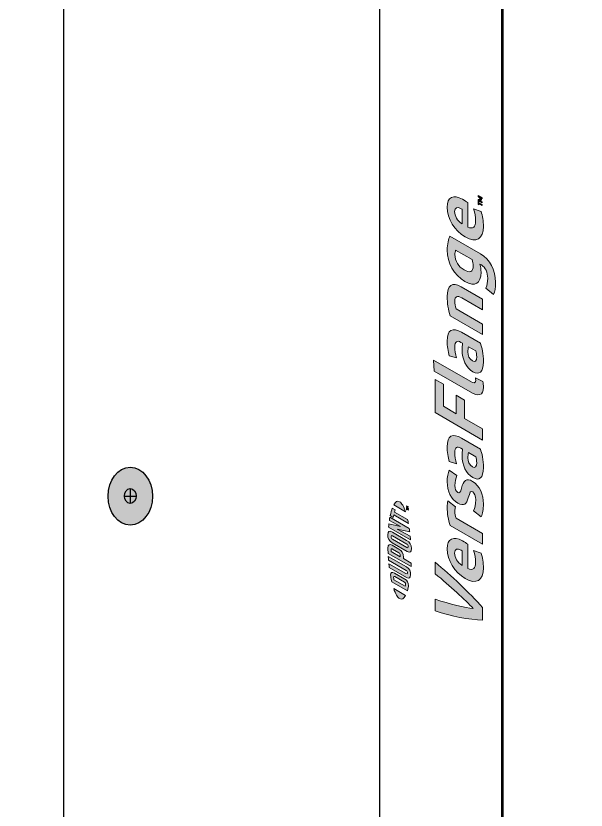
# Model space of a CAD drawing. Header units: inches. Extents: x -20.8 to 74.7, y -53.7 to 19.1.
# Drawn here: x 56.644 to 57.953, y -37.355 to -35.533 of the extents above; entities that cross this region are included whole.
import ezdxf

# ---------------------------------------------------------------- set-up
doc = ezdxf.new("R2010")
doc.units = ezdxf.units.IN
doc.header["$MEASUREMENT"] = 0
doc.layers.add('G-ANNO-TTLB', color=7, linetype='Continuous', lineweight=0)
doc.layers.add('TYVEK', color=7, linetype='Continuous', lineweight=0)

# ---------------------------------------------------------------- blocks, each defined once
blk = doc.blocks.new('Block_532')
at = {"layer": 'TYVEK', "color": 4, "lineweight": 25, "true_color": 0x00ffff}
for points in [[(57.4467, -37.0953)], [(57.7584, -37.274)]]:
    blk.add_lwpolyline(points, dxfattribs=at)
blk = doc.blocks.new('Block_559')
at = {"layer": 'TYVEK', "true_color": 0x18467f, "transparency": 33554687}
h = blk.add_hatch(color=156, dxfattribs=at)
h.dxf.hatch_style = 2
edge = h.paths.add_edge_path()
edge.add_spline(control_points=[(57.5244, -36.6475), (57.5294, -36.6503), (57.534, -36.6586), (57.538, -36.6705), (57.538, -36.6705), (57.5109, -36.6548), (57.5109, -36.6548), (57.5149, -36.6475), (57.5195, -36.6446), (57.5244, -36.6475)], knot_values=[0, 0, 0, 0, 1, 1, 1, 2, 2, 2, 3, 3, 3, 3], degree=3, periodic=0)
edge.add_line((57.5244, -36.6475), (57.5244, -36.6475))
h = blk.add_hatch(color=156, dxfattribs=at)
h.dxf.hatch_style = 2
edge = h.paths.add_edge_path()
edge.add_spline(control_points=[(57.5101, -36.6834), (57.5104, -36.6815), (57.5107, -36.6796), (57.5111, -36.6779), (57.5111, -36.6779), (57.5447, -36.6972), (57.5447, -36.6972), (57.5443, -36.6952), (57.5435, -36.6913), (57.5429, -36.6886), (57.5429, -36.6886), (57.5127, -36.6712), (57.5127, -36.6712), (57.5132, -36.6693), (57.5137, -36.6675), (57.5142, -36.6658), (57.5142, -36.6658), (57.5077, -36.6621), (57.5077, -36.6621), (57.5059, -36.6671), (57.5044, -36.6726), (57.503, -36.6794), (57.503, -36.6794), (57.5101, -36.6834), (57.5101, -36.6834)], knot_values=[0, 0, 0, 0, 1, 1, 1, 2, 2, 2, 3, 3, 3, 4, 4, 4, 5, 5, 5, 6, 6, 6, 7, 7, 7, 8, 8, 8, 8], degree=3, periodic=0)
h = blk.add_hatch(color=156, dxfattribs=at)
h.dxf.hatch_style = 2
edge = h.paths.add_edge_path()
edge.add_spline(control_points=[(57.5407, -36.6614), (57.5407, -36.6614), (57.5407, -36.6605), (57.5407, -36.6605), (57.5407, -36.6605), (57.5426, -36.6602), (57.5426, -36.6602), (57.5426, -36.6602), (57.5407, -36.6578), (57.5407, -36.6578), (57.5407, -36.6578), (57.5407, -36.6569), (57.5407, -36.6569), (57.5407, -36.6569), (57.5446, -36.6591), (57.5446, -36.6591), (57.5446, -36.6591), (57.5446, -36.66), (57.5446, -36.66), (57.5446, -36.66), (57.5419, -36.6584), (57.5419, -36.6584), (57.5419, -36.6584), (57.5437, -36.6608), (57.5437, -36.6608), (57.5437, -36.6608), (57.5437, -36.6609), (57.5437, -36.6609), (57.5437, -36.6609), (57.5419, -36.6612), (57.5419, -36.6612), (57.5419, -36.6612), (57.5446, -36.6628), (57.5446, -36.6628), (57.5446, -36.6628), (57.5446, -36.6637), (57.5446, -36.6637), (57.5446, -36.6637), (57.5407, -36.6614), (57.5407, -36.6614)], knot_values=[0, 0, 0, 0, 1, 1, 1, 2, 2, 2, 3, 3, 3, 4, 4, 4, 5, 5, 5, 6, 6, 6, 7, 7, 7, 8, 8, 8, 9, 9, 9, 10, 10, 10, 11, 11, 11, 12, 12, 12, 13, 13, 13, 13], degree=3, periodic=0)
edge = h.paths.add_edge_path()
edge.add_spline(control_points=[(57.5414, -36.665), (57.5414, -36.665), (57.5414, -36.6664), (57.5414, -36.6664), (57.5414, -36.6664), (57.5407, -36.666), (57.5407, -36.666), (57.5407, -36.666), (57.5407, -36.6624), (57.5407, -36.6624), (57.5407, -36.6624), (57.5414, -36.6628), (57.5414, -36.6628), (57.5414, -36.6628), (57.5414, -36.6641), (57.5414, -36.6641), (57.5414, -36.6641), (57.5446, -36.666), (57.5446, -36.666), (57.5446, -36.666), (57.5446, -36.6669), (57.5446, -36.6669), (57.5446, -36.6669), (57.5414, -36.665), (57.5414, -36.665)], knot_values=[0, 0, 0, 0, 1, 1, 1, 2, 2, 2, 3, 3, 3, 4, 4, 4, 5, 5, 5, 6, 6, 6, 7, 7, 7, 8, 8, 8, 8], degree=3, periodic=0)
h = blk.add_hatch(color=156, dxfattribs=at)
h.dxf.hatch_style = 2
edge = h.paths.add_edge_path()
edge.add_spline(control_points=[(57.5268, -36.7045), (57.5268, -36.7045), (57.5, -36.6984), (57.5, -36.6984), (57.4997, -36.7008), (57.4994, -36.7038), (57.4992, -36.706), (57.4992, -36.706), (57.5497, -36.7352), (57.5497, -36.7352), (57.5496, -36.7334), (57.5492, -36.7289), (57.5489, -36.7266), (57.5489, -36.7266), (57.5192, -36.7101), (57.5192, -36.7101), (57.5192, -36.7101), (57.5478, -36.7166), (57.5478, -36.7166), (57.5475, -36.7143), (57.547, -36.711), (57.5467, -36.7087), (57.5467, -36.7087), (57.5023, -36.6831), (57.5023, -36.6831), (57.5019, -36.685), (57.5014, -36.6885), (57.5011, -36.6903), (57.5011, -36.6903), (57.5268, -36.7045), (57.5268, -36.7045)], knot_values=[0, 0, 0, 0, 1, 1, 1, 2, 2, 2, 3, 3, 3, 4, 4, 4, 5, 5, 5, 6, 6, 6, 7, 7, 7, 8, 8, 8, 9, 9, 9, 10, 10, 10, 10], degree=3, periodic=0)
h = blk.add_hatch(color=156, dxfattribs=at)
h.dxf.hatch_style = 2
edge = h.paths.add_edge_path()
edge.add_spline(control_points=[(57.5409, -36.7447), (57.543, -36.7459), (57.5441, -36.7473), (57.5441, -36.7504), (57.5442, -36.7535), (57.543, -36.7537), (57.5409, -36.7525), (57.5409, -36.7525), (57.5081, -36.7335), (57.5081, -36.7335), (57.5059, -36.7323), (57.5047, -36.7307), (57.5048, -36.7277), (57.5049, -36.7247), (57.506, -36.7246), (57.5081, -36.7258), (57.5081, -36.7258), (57.5409, -36.7447), (57.5409, -36.7447)], knot_values=[0, 0, 0, 0, 1, 1, 1, 2, 2, 2, 3, 3, 3, 4, 4, 4, 5, 5, 5, 6, 6, 6, 6], degree=3, periodic=0)
edge = h.paths.add_edge_path()
edge.add_spline(control_points=[(57.4975, -36.7235), (57.4971, -36.7311), (57.5002, -36.7375), (57.5071, -36.7415), (57.5071, -36.7415), (57.5415, -36.7614), (57.5415, -36.7614), (57.5488, -36.7656), (57.5518, -36.7631), (57.5515, -36.7547), (57.5512, -36.7464), (57.5485, -36.7406), (57.5407, -36.7361), (57.5407, -36.7361), (57.5079, -36.7171), (57.5079, -36.7171), (57.5005, -36.7128), (57.4978, -36.7151), (57.4975, -36.7235)], knot_values=[0, 0, 0, 0, 1, 1, 1, 2, 2, 2, 3, 3, 3, 4, 4, 4, 5, 5, 5, 6, 6, 6, 6], degree=3, periodic=0)
edge.add_line((57.4975, -36.7235), (57.4975, -36.7235))
h = blk.add_hatch(color=156, dxfattribs=at)
h.dxf.hatch_style = 2
edge = h.paths.add_edge_path()
edge.add_spline(control_points=[(57.5225, -36.7644), (57.5248, -36.7657), (57.5259, -36.7673), (57.5259, -36.7707), (57.5259, -36.7707), (57.5259, -36.7737), (57.5259, -36.7737), (57.5259, -36.7737), (57.5052, -36.7617), (57.5052, -36.7617), (57.5051, -36.7604), (57.5051, -36.7596), (57.5051, -36.7588), (57.5051, -36.7551), (57.5063, -36.7551), (57.5086, -36.7564), (57.5086, -36.7564), (57.5225, -36.7644), (57.5225, -36.7644)], knot_values=[0, 0, 0, 0, 1, 1, 1, 2, 2, 2, 3, 3, 3, 4, 4, 4, 5, 5, 5, 6, 6, 6, 6], degree=3, periodic=0)
edge = h.paths.add_edge_path()
edge.add_spline(control_points=[(57.4978, -36.7541), (57.4978, -36.7556), (57.4979, -36.761), (57.4982, -36.7661), (57.4982, -36.7661), (57.5508, -36.7965), (57.5508, -36.7965), (57.5509, -36.7949), (57.5511, -36.7906), (57.5511, -36.7882), (57.5511, -36.7882), (57.5333, -36.7779), (57.5333, -36.7779), (57.5333, -36.7779), (57.5333, -36.7746), (57.5333, -36.7746), (57.5332, -36.7657), (57.5298, -36.76), (57.5231, -36.7562), (57.5231, -36.7562), (57.5076, -36.7472), (57.5076, -36.7472), (57.501, -36.7434), (57.4978, -36.7457), (57.4978, -36.7541)], knot_values=[0, 0, 0, 0, 1, 1, 1, 2, 2, 2, 3, 3, 3, 4, 4, 4, 5, 5, 5, 6, 6, 6, 7, 7, 7, 8, 8, 8, 8], degree=3, periodic=0)
edge.add_line((57.4978, -36.7541), (57.4978, -36.7541))
h = blk.add_hatch(color=156, dxfattribs=at)
h.dxf.hatch_style = 2
edge = h.paths.add_edge_path()
edge.add_spline(control_points=[(57.5397, -36.8052), (57.5418, -36.8064), (57.5431, -36.808), (57.5428, -36.8108), (57.5425, -36.8135), (57.5414, -36.8137), (57.5389, -36.8123), (57.5389, -36.8123), (57.4998, -36.7897), (57.4998, -36.7897), (57.5, -36.7917), (57.5005, -36.7964), (57.5008, -36.7984), (57.5008, -36.7984), (57.5403, -36.8212), (57.5403, -36.8212), (57.5466, -36.8248), (57.5491, -36.8227), (57.5499, -36.8149), (57.5507, -36.8077), (57.5473, -36.8011), (57.5403, -36.7971), (57.5403, -36.7971), (57.4985, -36.773), (57.4985, -36.773), (57.4986, -36.7746), (57.499, -36.78), (57.4991, -36.7818), (57.4991, -36.7818), (57.5397, -36.8052), (57.5397, -36.8052)], knot_values=[0, 0, 0, 0, 1, 1, 1, 2, 2, 2, 3, 3, 3, 4, 4, 4, 5, 5, 5, 6, 6, 6, 7, 7, 7, 8, 8, 8, 9, 9, 9, 10, 10, 10, 10], degree=3, periodic=0)
h = blk.add_hatch(color=156, dxfattribs=at)
h.dxf.hatch_style = 2
edge = h.paths.add_edge_path()
edge.add_spline(control_points=[(57.5355, -36.8321), (57.5376, -36.8333), (57.5383, -36.8351), (57.5383, -36.8368), (57.5383, -36.8382), (57.5378, -36.84), (57.5374, -36.8414), (57.5374, -36.8414), (57.5115, -36.8265), (57.5115, -36.8265), (57.5111, -36.8246), (57.5107, -36.8222), (57.5107, -36.8209), (57.5107, -36.8192), (57.5114, -36.8182), (57.5135, -36.8194), (57.5135, -36.8194), (57.5355, -36.8321), (57.5355, -36.8321)], knot_values=[0, 0, 0, 0, 1, 1, 1, 2, 2, 2, 3, 3, 3, 4, 4, 4, 5, 5, 5, 6, 6, 6, 6], degree=3, periodic=0)
edge = h.paths.add_edge_path()
edge.add_spline(control_points=[(57.5039, -36.8159), (57.5039, -36.8186), (57.5046, -36.8229), (57.5065, -36.831), (57.5065, -36.831), (57.5424, -36.8517), (57.5424, -36.8517), (57.5441, -36.8465), (57.545, -36.8423), (57.545, -36.8396), (57.545, -36.8334), (57.5417, -36.828), (57.5364, -36.8249), (57.5364, -36.8249), (57.5126, -36.8112), (57.5126, -36.8112), (57.5072, -36.8081), (57.5039, -36.8097), (57.5039, -36.8159)], knot_values=[0, 0, 0, 0, 1, 1, 1, 2, 2, 2, 3, 3, 3, 4, 4, 4, 5, 5, 5, 6, 6, 6, 6], degree=3, periodic=0)
edge.add_line((57.5039, -36.8159), (57.5039, -36.8159))
h = blk.add_hatch(color=156, dxfattribs=at)
h.dxf.hatch_style = 2
edge = h.paths.add_edge_path()
edge.add_spline(control_points=[(57.5244, -36.8698), (57.5294, -36.8727), (57.534, -36.8698), (57.538, -36.8625), (57.538, -36.8625), (57.5109, -36.8469), (57.5109, -36.8469), (57.5149, -36.8588), (57.5195, -36.867), (57.5244, -36.8698)], knot_values=[0, 0, 0, 0, 1, 1, 1, 2, 2, 2, 3, 3, 3, 3], degree=3, periodic=0)
edge.add_line((57.5244, -36.8698), (57.5244, -36.8698))
at = {"layer": 'TYVEK'}
for points, knots in [([(57.5244, -36.6475), (57.5294, -36.6503), (57.534, -36.6586), (57.538, -36.6705), (57.538, -36.6705), (57.5109, -36.6548), (57.5109, -36.6548), (57.5149, -36.6475), (57.5195, -36.6446), (57.5244, -36.6475)], [0, 0, 0, 0, 1, 1, 1, 2, 2, 2, 3, 3, 3, 3]), ([(57.5101, -36.6834), (57.5104, -36.6815), (57.5107, -36.6796), (57.5111, -36.6779), (57.5111, -36.6779), (57.5447, -36.6972), (57.5447, -36.6972), (57.5443, -36.6952), (57.5435, -36.6913), (57.5429, -36.6886), (57.5429, -36.6886), (57.5127, -36.6712), (57.5127, -36.6712), (57.5132, -36.6693), (57.5137, -36.6675), (57.5142, -36.6658), (57.5142, -36.6658), (57.5077, -36.6621), (57.5077, -36.6621), (57.5059, -36.6671), (57.5044, -36.6726), (57.503, -36.6794), (57.503, -36.6794), (57.5101, -36.6834), (57.5101, -36.6834)], [0, 0, 0, 0, 1, 1, 1, 2, 2, 2, 3, 3, 3, 4, 4, 4, 5, 5, 5, 6, 6, 6, 7, 7, 7, 8, 8, 8, 8]), ([(57.5407, -36.6614), (57.5407, -36.6614), (57.5407, -36.6605), (57.5407, -36.6605), (57.5407, -36.6605), (57.5426, -36.6602), (57.5426, -36.6602), (57.5426, -36.6602), (57.5407, -36.6578), (57.5407, -36.6578), (57.5407, -36.6578), (57.5407, -36.6569), (57.5407, -36.6569), (57.5407, -36.6569), (57.5446, -36.6591), (57.5446, -36.6591), (57.5446, -36.6591), (57.5446, -36.66), (57.5446, -36.66), (57.5446, -36.66), (57.5419, -36.6584), (57.5419, -36.6584), (57.5419, -36.6584), (57.5437, -36.6608), (57.5437, -36.6608), (57.5437, -36.6608), (57.5437, -36.6609), (57.5437, -36.6609), (57.5437, -36.6609), (57.5419, -36.6612), (57.5419, -36.6612), (57.5419, -36.6612), (57.5446, -36.6628), (57.5446, -36.6628), (57.5446, -36.6628), (57.5446, -36.6637), (57.5446, -36.6637), (57.5446, -36.6637), (57.5407, -36.6614), (57.5407, -36.6614)], [0, 0, 0, 0, 1, 1, 1, 2, 2, 2, 3, 3, 3, 4, 4, 4, 5, 5, 5, 6, 6, 6, 7, 7, 7, 8, 8, 8, 9, 9, 9, 10, 10, 10, 11, 11, 11, 12, 12, 12, 13, 13, 13, 13]), ([(57.5414, -36.665), (57.5414, -36.665), (57.5414, -36.6664), (57.5414, -36.6664), (57.5414, -36.6664), (57.5407, -36.666), (57.5407, -36.666), (57.5407, -36.666), (57.5407, -36.6624), (57.5407, -36.6624), (57.5407, -36.6624), (57.5414, -36.6628), (57.5414, -36.6628), (57.5414, -36.6628), (57.5414, -36.6641), (57.5414, -36.6641), (57.5414, -36.6641), (57.5446, -36.666), (57.5446, -36.666), (57.5446, -36.666), (57.5446, -36.6669), (57.5446, -36.6669), (57.5446, -36.6669), (57.5414, -36.665), (57.5414, -36.665)], [0, 0, 0, 0, 1, 1, 1, 2, 2, 2, 3, 3, 3, 4, 4, 4, 5, 5, 5, 6, 6, 6, 7, 7, 7, 8, 8, 8, 8]), ([(57.5268, -36.7045), (57.5268, -36.7045), (57.5, -36.6984), (57.5, -36.6984), (57.4997, -36.7008), (57.4994, -36.7038), (57.4992, -36.706), (57.4992, -36.706), (57.5497, -36.7352), (57.5497, -36.7352), (57.5496, -36.7334), (57.5492, -36.7289), (57.5489, -36.7266), (57.5489, -36.7266), (57.5192, -36.7101), (57.5192, -36.7101), (57.5192, -36.7101), (57.5478, -36.7166), (57.5478, -36.7166), (57.5475, -36.7143), (57.547, -36.711), (57.5467, -36.7087), (57.5467, -36.7087), (57.5023, -36.6831), (57.5023, -36.6831), (57.5019, -36.685), (57.5014, -36.6885), (57.5011, -36.6903), (57.5011, -36.6903), (57.5268, -36.7045), (57.5268, -36.7045)], [0, 0, 0, 0, 1, 1, 1, 2, 2, 2, 3, 3, 3, 4, 4, 4, 5, 5, 5, 6, 6, 6, 7, 7, 7, 8, 8, 8, 9, 9, 9, 10, 10, 10, 10]), ([(57.4975, -36.7235), (57.4971, -36.7311), (57.5002, -36.7375), (57.5071, -36.7415), (57.5071, -36.7415), (57.5415, -36.7614), (57.5415, -36.7614), (57.5488, -36.7656), (57.5518, -36.7631), (57.5515, -36.7547), (57.5512, -36.7464), (57.5485, -36.7406), (57.5407, -36.7361), (57.5407, -36.7361), (57.5079, -36.7171), (57.5079, -36.7171), (57.5005, -36.7128), (57.4978, -36.7151), (57.4975, -36.7235)], [0, 0, 0, 0, 1, 1, 1, 2, 2, 2, 3, 3, 3, 4, 4, 4, 5, 5, 5, 6, 6, 6, 6]), ([(57.5409, -36.7447), (57.543, -36.7459), (57.5441, -36.7473), (57.5441, -36.7504), (57.5442, -36.7535), (57.543, -36.7537), (57.5409, -36.7525), (57.5409, -36.7525), (57.5081, -36.7335), (57.5081, -36.7335), (57.5059, -36.7323), (57.5047, -36.7307), (57.5048, -36.7277), (57.5049, -36.7247), (57.506, -36.7246), (57.5081, -36.7258), (57.5081, -36.7258), (57.5409, -36.7447), (57.5409, -36.7447)], [0, 0, 0, 0, 1, 1, 1, 2, 2, 2, 3, 3, 3, 4, 4, 4, 5, 5, 5, 6, 6, 6, 6]), ([(57.4978, -36.7541), (57.4978, -36.7556), (57.4979, -36.761), (57.4982, -36.7661), (57.4982, -36.7661), (57.5508, -36.7965), (57.5508, -36.7965), (57.5509, -36.7949), (57.5511, -36.7906), (57.5511, -36.7882), (57.5511, -36.7882), (57.5333, -36.7779), (57.5333, -36.7779), (57.5333, -36.7779), (57.5333, -36.7746), (57.5333, -36.7746), (57.5332, -36.7657), (57.5298, -36.76), (57.5231, -36.7562), (57.5231, -36.7562), (57.5076, -36.7472), (57.5076, -36.7472), (57.501, -36.7434), (57.4978, -36.7457), (57.4978, -36.7541)], [0, 0, 0, 0, 1, 1, 1, 2, 2, 2, 3, 3, 3, 4, 4, 4, 5, 5, 5, 6, 6, 6, 7, 7, 7, 8, 8, 8, 8]), ([(57.5225, -36.7644), (57.5248, -36.7657), (57.5259, -36.7673), (57.5259, -36.7707), (57.5259, -36.7707), (57.5259, -36.7737), (57.5259, -36.7737), (57.5259, -36.7737), (57.5052, -36.7617), (57.5052, -36.7617), (57.5051, -36.7604), (57.5051, -36.7596), (57.5051, -36.7588), (57.5051, -36.7551), (57.5063, -36.7551), (57.5086, -36.7564), (57.5086, -36.7564), (57.5225, -36.7644), (57.5225, -36.7644)], [0, 0, 0, 0, 1, 1, 1, 2, 2, 2, 3, 3, 3, 4, 4, 4, 5, 5, 5, 6, 6, 6, 6]), ([(57.5397, -36.8052), (57.5418, -36.8064), (57.5431, -36.808), (57.5428, -36.8108), (57.5425, -36.8135), (57.5414, -36.8137), (57.5389, -36.8123), (57.5389, -36.8123), (57.4998, -36.7897), (57.4998, -36.7897), (57.5, -36.7917), (57.5005, -36.7964), (57.5008, -36.7984), (57.5008, -36.7984), (57.5403, -36.8212), (57.5403, -36.8212), (57.5466, -36.8248), (57.5491, -36.8227), (57.5499, -36.8149), (57.5507, -36.8077), (57.5473, -36.8011), (57.5403, -36.7971), (57.5403, -36.7971), (57.4985, -36.773), (57.4985, -36.773), (57.4986, -36.7746), (57.499, -36.78), (57.4991, -36.7818), (57.4991, -36.7818), (57.5397, -36.8052), (57.5397, -36.8052)], [0, 0, 0, 0, 1, 1, 1, 2, 2, 2, 3, 3, 3, 4, 4, 4, 5, 5, 5, 6, 6, 6, 7, 7, 7, 8, 8, 8, 9, 9, 9, 10, 10, 10, 10]), ([(57.5039, -36.8159), (57.5039, -36.8186), (57.5046, -36.8229), (57.5065, -36.831), (57.5065, -36.831), (57.5424, -36.8517), (57.5424, -36.8517), (57.5441, -36.8465), (57.545, -36.8423), (57.545, -36.8396), (57.545, -36.8334), (57.5417, -36.828), (57.5364, -36.8249), (57.5364, -36.8249), (57.5126, -36.8112), (57.5126, -36.8112), (57.5072, -36.8081), (57.5039, -36.8097), (57.5039, -36.8159)], [0, 0, 0, 0, 1, 1, 1, 2, 2, 2, 3, 3, 3, 4, 4, 4, 5, 5, 5, 6, 6, 6, 6]), ([(57.5355, -36.8321), (57.5376, -36.8333), (57.5383, -36.8351), (57.5383, -36.8368), (57.5383, -36.8382), (57.5378, -36.84), (57.5374, -36.8414), (57.5374, -36.8414), (57.5115, -36.8265), (57.5115, -36.8265), (57.5111, -36.8246), (57.5107, -36.8222), (57.5107, -36.8209), (57.5107, -36.8192), (57.5114, -36.8182), (57.5135, -36.8194), (57.5135, -36.8194), (57.5355, -36.8321), (57.5355, -36.8321)], [0, 0, 0, 0, 1, 1, 1, 2, 2, 2, 3, 3, 3, 4, 4, 4, 5, 5, 5, 6, 6, 6, 6]), ([(57.5244, -36.8698), (57.5294, -36.8727), (57.534, -36.8698), (57.538, -36.8625), (57.538, -36.8625), (57.5109, -36.8469), (57.5109, -36.8469), (57.5149, -36.8588), (57.5195, -36.867), (57.5244, -36.8698)], [0, 0, 0, 0, 1, 1, 1, 2, 2, 2, 3, 3, 3, 3])]:
    blk.add_open_spline(points, degree=3, knots=knots, dxfattribs=at)
blk = doc.blocks.new('Block_561')
at = {"layer": 'TYVEK', "true_color": 0x18467f, "transparency": 33554687}
h = blk.add_hatch(color=156, dxfattribs=at)
h.dxf.hatch_style = 2
edge = h.paths.add_edge_path()
edge.add_spline(control_points=[(57.7047, -35.9446), (57.7047, -35.9446), (57.714, -35.9501), (57.714, -35.9501), (57.714, -35.9501), (57.714, -35.9521), (57.714, -35.9521), (57.714, -35.9521), (57.7095, -35.9495), (57.7095, -35.9495), (57.709, -35.9491), (57.7084, -35.9488), (57.7078, -35.9484), (57.7093, -35.95), (57.7108, -35.9518), (57.7124, -35.9539), (57.7124, -35.9539), (57.7124, -35.9556), (57.7124, -35.9556), (57.7108, -35.9559), (57.7093, -35.956), (57.7078, -35.9559), (57.7083, -35.9562), (57.7089, -35.9565), (57.7095, -35.9568), (57.7095, -35.9568), (57.714, -35.9594), (57.714, -35.9594), (57.714, -35.9594), (57.714, -35.9614), (57.714, -35.9614), (57.714, -35.9614), (57.7047, -35.956), (57.7047, -35.956), (57.7047, -35.956), (57.7047, -35.9537), (57.7047, -35.9537), (57.7067, -35.954), (57.7085, -35.954), (57.7105, -35.9537), (57.7085, -35.9511), (57.7067, -35.9491), (57.7047, -35.9469), (57.7047, -35.9469), (57.7047, -35.9446), (57.7047, -35.9446)], knot_values=[0, 0, 0, 0, 1, 1, 1, 2, 2, 2, 3, 3, 3, 4, 4, 4, 5, 5, 5, 6, 6, 6, 7, 7, 7, 8, 8, 8, 9, 9, 9, 10, 10, 10, 11, 11, 11, 12, 12, 12, 13, 13, 13, 14, 14, 14, 15, 15, 15, 15], degree=3, periodic=0)
h = blk.add_hatch(color=156, dxfattribs=at)
h.dxf.hatch_style = 2
h.paths.add_polyline_path([(57.7063, -35.9635), (57.7063, -35.9663), (57.7047, -35.9654), (57.7047, -35.9575), (57.7063, -35.9584), (57.7063, -35.9613), (57.714, -35.9657), (57.714, -35.9679)])
at = {"layer": 'TYVEK'}
blk.add_lwpolyline([(57.7063, -35.9635), (57.7063, -35.9663), (57.7047, -35.9654), (57.7047, -35.9575), (57.7063, -35.9584), (57.7063, -35.9613), (57.714, -35.9657), (57.714, -35.9679)], close=True, dxfattribs=at)
blk.add_open_spline([(57.7047, -35.9446), (57.7047, -35.9446), (57.714, -35.9501), (57.714, -35.9501), (57.714, -35.9501), (57.714, -35.9521), (57.714, -35.9521), (57.714, -35.9521), (57.7095, -35.9495), (57.7095, -35.9495), (57.709, -35.9491), (57.7084, -35.9488), (57.7078, -35.9484), (57.7093, -35.95), (57.7108, -35.9518), (57.7124, -35.9539), (57.7124, -35.9539), (57.7124, -35.9556), (57.7124, -35.9556), (57.7108, -35.9559), (57.7093, -35.956), (57.7078, -35.9559), (57.7083, -35.9562), (57.7089, -35.9565), (57.7095, -35.9568), (57.7095, -35.9568), (57.714, -35.9594), (57.714, -35.9594), (57.714, -35.9594), (57.714, -35.9614), (57.714, -35.9614), (57.714, -35.9614), (57.7047, -35.956), (57.7047, -35.956), (57.7047, -35.956), (57.7047, -35.9537), (57.7047, -35.9537), (57.7067, -35.954), (57.7085, -35.954), (57.7105, -35.9537), (57.7085, -35.9511), (57.7067, -35.9491), (57.7047, -35.9469), (57.7047, -35.9469), (57.7047, -35.9446), (57.7047, -35.9446)], degree=3, knots=[0, 0, 0, 0, 1, 1, 1, 2, 2, 2, 3, 3, 3, 4, 4, 4, 5, 5, 5, 6, 6, 6, 7, 7, 7, 8, 8, 8, 9, 9, 9, 10, 10, 10, 11, 11, 11, 12, 12, 12, 13, 13, 13, 14, 14, 14, 15, 15, 15, 15], dxfattribs=at)
blk = doc.blocks.new('Block_562')
at = {"layer": 'TYVEK', "true_color": 0x18467f, "transparency": 33554687}
h = blk.add_hatch(color=156, dxfattribs=at)
h.dxf.hatch_style = 2
edge = h.paths.add_edge_path()
edge.add_spline(control_points=[(57.6678, -36.0102), (57.6678, -36.0102), (57.6678, -35.9763), (57.6678, -35.9763), (57.6678, -35.9763), (57.6659, -35.9752), (57.6659, -35.9752), (57.6572, -35.9702), (57.6508, -35.9719), (57.6508, -35.9817), (57.6508, -35.992), (57.6572, -36.0025), (57.6678, -36.0102)], knot_values=[0, 0, 0, 0, 1, 1, 1, 2, 2, 2, 3, 3, 3, 4, 4, 4, 4], degree=3, periodic=0)
edge = h.paths.add_edge_path()
edge.add_spline(control_points=[(57.7116, -35.9815), (57.7147, -35.9911), (57.7169, -36.004), (57.7169, -36.0157), (57.7169, -36.0445), (57.701, -36.0549), (57.6752, -36.04), (57.6505, -36.0257), (57.6337, -35.998), (57.6337, -35.9718), (57.6337, -35.9484), (57.6482, -35.9415), (57.669, -35.9535), (57.6737, -35.9562), (57.6777, -35.9589), (57.6808, -35.961), (57.6808, -35.961), (57.6808, -36.0174), (57.6808, -36.0174), (57.6933, -36.0222), (57.6989, -36.0171), (57.6989, -36.0028), (57.6989, -35.9941), (57.6972, -35.9847), (57.6944, -35.9754), (57.6944, -35.9754), (57.7116, -35.9815), (57.7116, -35.9815)], knot_values=[0, 0, 0, 0, 1, 1, 1, 2, 2, 2, 3, 3, 3, 4, 4, 4, 5, 5, 5, 6, 6, 6, 7, 7, 7, 8, 8, 8, 9, 9, 9, 9], degree=3, periodic=0)
h = blk.add_hatch(color=156, dxfattribs=at)
h.dxf.hatch_style = 2
edge = h.paths.add_edge_path()
edge.add_spline(control_points=[(57.6936, -36.1064), (57.6936, -36.1014), (57.6925, -36.0967), (57.6909, -36.092), (57.6909, -36.092), (57.6531, -36.0702), (57.6531, -36.0702), (57.6522, -36.0731), (57.6514, -36.0765), (57.6514, -36.0805), (57.6514, -36.0951), (57.6598, -36.1083), (57.6726, -36.1157), (57.6855, -36.1231), (57.6936, -36.1201), (57.6936, -36.1064)], knot_values=[0, 0, 0, 0, 1, 1, 1, 2, 2, 2, 3, 3, 3, 4, 4, 4, 5, 5, 5, 5], degree=3, periodic=0)
edge = h.paths.add_edge_path()
edge.add_spline(control_points=[(57.7446, -36.1437), (57.7446, -36.1573), (57.7432, -36.1645), (57.7398, -36.1721), (57.7398, -36.1721), (57.7228, -36.1572), (57.7228, -36.1572), (57.7255, -36.1512), (57.7267, -36.1437), (57.7267, -36.1348), (57.7267, -36.1211), (57.7217, -36.1098), (57.7122, -36.1043), (57.7122, -36.1043), (57.7087, -36.1023), (57.7087, -36.1023), (57.7105, -36.1089), (57.7115, -36.1151), (57.7115, -36.1207), (57.7115, -36.147), (57.6979, -36.1555), (57.6744, -36.1419), (57.6494, -36.1274), (57.6337, -36.0989), (57.6337, -36.0702), (57.6337, -36.0561), (57.6368, -36.0444), (57.6399, -36.0382), (57.6399, -36.0382), (57.7101, -36.0787), (57.7101, -36.0787), (57.732, -36.0913), (57.7446, -36.1159), (57.7446, -36.1437)], knot_values=[0, 0, 0, 0, 1, 1, 1, 2, 2, 2, 3, 3, 3, 4, 4, 4, 5, 5, 5, 6, 6, 6, 7, 7, 7, 8, 8, 8, 9, 9, 9, 10, 10, 10, 11, 11, 11, 11], degree=3, periodic=0)
h = blk.add_hatch(color=156, dxfattribs=at)
h.dxf.hatch_style = 2
edge = h.paths.add_edge_path()
edge.add_spline(control_points=[(57.715, -36.2641), (57.715, -36.2641), (57.6405, -36.2211), (57.6405, -36.2211), (57.6363, -36.2075), (57.6337, -36.1906), (57.6337, -36.1769), (57.6337, -36.1508), (57.6449, -36.1423), (57.6656, -36.1543), (57.6656, -36.1543), (57.715, -36.1828), (57.715, -36.1828), (57.715, -36.1828), (57.715, -36.2074), (57.715, -36.2074), (57.715, -36.2074), (57.6671, -36.1798), (57.6671, -36.1798), (57.6564, -36.1736), (57.6514, -36.1764), (57.6514, -36.1873), (57.6514, -36.193), (57.6524, -36.1989), (57.6542, -36.2046), (57.6542, -36.2046), (57.715, -36.2397), (57.715, -36.2397), (57.715, -36.2397), (57.715, -36.2641), (57.715, -36.2641)], knot_values=[0, 0, 0, 0, 1, 1, 1, 2, 2, 2, 3, 3, 3, 4, 4, 4, 5, 5, 5, 6, 6, 6, 7, 7, 7, 8, 8, 8, 9, 9, 9, 10, 10, 10, 10], degree=3, periodic=0)
h = blk.add_hatch(color=156, dxfattribs=at)
h.dxf.hatch_style = 2
edge = h.paths.add_edge_path()
edge.add_spline(control_points=[(57.6993, -36.3014), (57.6993, -36.3014), (57.6827, -36.2918), (57.6827, -36.2918), (57.6819, -36.2955), (57.6814, -36.2995), (57.6814, -36.3038), (57.6814, -36.312), (57.6842, -36.32), (57.6916, -36.3242), (57.6981, -36.328), (57.7015, -36.3246), (57.7015, -36.3152), (57.7015, -36.3098), (57.7006, -36.3048), (57.6993, -36.3014)], knot_values=[0, 0, 0, 0, 1, 1, 1, 2, 2, 2, 3, 3, 3, 4, 4, 4, 5, 5, 5, 5], degree=3, periodic=0)
edge = h.paths.add_edge_path()
edge.add_spline(control_points=[(57.7169, -36.3265), (57.7169, -36.351), (57.7065, -36.3573), (57.6925, -36.3492), (57.6771, -36.3403), (57.6681, -36.3206), (57.6679, -36.2992), (57.6679, -36.2942), (57.6685, -36.2881), (57.6692, -36.284), (57.6692, -36.284), (57.6654, -36.2818), (57.6654, -36.2818), (57.6559, -36.2764), (57.6514, -36.28), (57.6514, -36.292), (57.6514, -36.2998), (57.6525, -36.3088), (57.6552, -36.3176), (57.6552, -36.3176), (57.6384, -36.3124), (57.6384, -36.3124), (57.6356, -36.3031), (57.6337, -36.2897), (57.6337, -36.2789), (57.6337, -36.2527), (57.6458, -36.2466), (57.6668, -36.2588), (57.6668, -36.2588), (57.7101, -36.2837), (57.7101, -36.2837), (57.7133, -36.2929), (57.7169, -36.3087), (57.7169, -36.3265)], knot_values=[0, 0, 0, 0, 1, 1, 1, 2, 2, 2, 3, 3, 3, 4, 4, 4, 5, 5, 5, 6, 6, 6, 7, 7, 7, 8, 8, 8, 9, 9, 9, 10, 10, 10, 11, 11, 11, 11], degree=3, periodic=0)
h = blk.add_hatch(color=156, dxfattribs=at)
h.dxf.hatch_style = 2
edge = h.paths.add_edge_path()
edge.add_spline(control_points=[(57.6863, -36.3709), (57.6947, -36.3758), (57.6992, -36.3759), (57.6992, -36.3687), (57.6992, -36.367), (57.699, -36.3651), (57.6987, -36.3633), (57.6987, -36.3633), (57.7157, -36.3713), (57.7157, -36.3713), (57.7163, -36.3751), (57.7169, -36.3809), (57.7169, -36.3845), (57.7169, -36.405), (57.7052, -36.4065), (57.6866, -36.3957), (57.6866, -36.3957), (57.6035, -36.3477), (57.6035, -36.3477), (57.6035, -36.3477), (57.6023, -36.3224), (57.6023, -36.3224), (57.6023, -36.3224), (57.6863, -36.3709), (57.6863, -36.3709)], knot_values=[0, 0, 0, 0, 1, 1, 1, 2, 2, 2, 3, 3, 3, 4, 4, 4, 5, 5, 5, 6, 6, 6, 7, 7, 7, 8, 8, 8, 8], degree=3, periodic=0)
h = blk.add_hatch(color=156, dxfattribs=at)
h.dxf.hatch_style = 2
edge = h.paths.add_edge_path()
edge.add_spline(control_points=[(57.715, -36.5059), (57.715, -36.5059), (57.6062, -36.4431), (57.6062, -36.4431), (57.6062, -36.4431), (57.6062, -36.3671), (57.6062, -36.3671), (57.6062, -36.3671), (57.6251, -36.3781), (57.6251, -36.3781), (57.6251, -36.3781), (57.6251, -36.4285), (57.6251, -36.4285), (57.6251, -36.4285), (57.6547, -36.4456), (57.6547, -36.4456), (57.6547, -36.4456), (57.6547, -36.4032), (57.6547, -36.4032), (57.6547, -36.4032), (57.6737, -36.4141), (57.6737, -36.4141), (57.6737, -36.4141), (57.6737, -36.4565), (57.6737, -36.4565), (57.6737, -36.4565), (57.715, -36.4804), (57.715, -36.4804), (57.715, -36.4804), (57.715, -36.5059), (57.715, -36.5059)], knot_values=[0, 0, 0, 0, 1, 1, 1, 2, 2, 2, 3, 3, 3, 4, 4, 4, 5, 5, 5, 6, 6, 6, 7, 7, 7, 8, 8, 8, 9, 9, 9, 10, 10, 10, 10], degree=3, periodic=0)
h = blk.add_hatch(color=156, dxfattribs=at)
h.dxf.hatch_style = 2
edge = h.paths.add_edge_path()
edge.add_spline(control_points=[(57.6993, -36.5443), (57.6993, -36.5443), (57.6827, -36.5347), (57.6827, -36.5347), (57.6819, -36.5383), (57.6814, -36.5423), (57.6814, -36.5466), (57.6814, -36.5548), (57.6842, -36.5629), (57.6916, -36.5671), (57.6981, -36.5709), (57.7015, -36.5675), (57.7015, -36.558), (57.7015, -36.5527), (57.7006, -36.5477), (57.6993, -36.5443)], knot_values=[0, 0, 0, 0, 1, 1, 1, 2, 2, 2, 3, 3, 3, 4, 4, 4, 5, 5, 5, 5], degree=3, periodic=0)
edge = h.paths.add_edge_path()
edge.add_spline(control_points=[(57.7169, -36.5694), (57.7169, -36.5939), (57.7065, -36.6001), (57.6925, -36.5921), (57.6771, -36.5832), (57.6681, -36.5635), (57.6679, -36.542), (57.6679, -36.537), (57.6685, -36.531), (57.6692, -36.5269), (57.6692, -36.5269), (57.6654, -36.5247), (57.6654, -36.5247), (57.6559, -36.5192), (57.6514, -36.5229), (57.6514, -36.5348), (57.6514, -36.5427), (57.6525, -36.5517), (57.6552, -36.5605), (57.6552, -36.5605), (57.6384, -36.5553), (57.6384, -36.5553), (57.6356, -36.546), (57.6337, -36.5326), (57.6337, -36.5217), (57.6337, -36.4955), (57.6458, -36.4895), (57.6668, -36.5016), (57.6668, -36.5016), (57.7101, -36.5266), (57.7101, -36.5266), (57.7133, -36.5358), (57.7169, -36.5516), (57.7169, -36.5694)], knot_values=[0, 0, 0, 0, 1, 1, 1, 2, 2, 2, 3, 3, 3, 4, 4, 4, 5, 5, 5, 6, 6, 6, 7, 7, 7, 8, 8, 8, 9, 9, 9, 10, 10, 10, 11, 11, 11, 11], degree=3, periodic=0)
h = blk.add_hatch(color=156, dxfattribs=at)
h.dxf.hatch_style = 2
edge = h.paths.add_edge_path()
edge.add_spline(control_points=[(57.6556, -36.5877), (57.6534, -36.5947), (57.6514, -36.6015), (57.6514, -36.6101), (57.6514, -36.6176), (57.6533, -36.6236), (57.6578, -36.6262), (57.6625, -36.6289), (57.6639, -36.6256), (57.6665, -36.6165), (57.6715, -36.5987), (57.6776, -36.5925), (57.6919, -36.6008), (57.7087, -36.6105), (57.7169, -36.6309), (57.7169, -36.6527), (57.7169, -36.6641), (57.7149, -36.6756), (57.7118, -36.682), (57.7118, -36.682), (57.6942, -36.6685), (57.6942, -36.6685), (57.6968, -36.6622), (57.6992, -36.6535), (57.6992, -36.643), (57.6992, -36.6348), (57.6967, -36.6276), (57.6923, -36.6251), (57.6872, -36.6222), (57.6858, -36.6258), (57.6822, -36.6384), (57.6785, -36.6526), (57.6718, -36.6586), (57.6583, -36.6508), (57.6424, -36.6416), (57.6337, -36.6236), (57.6337, -36.6018), (57.6337, -36.5916), (57.6356, -36.5811), (57.6382, -36.575), (57.6382, -36.575), (57.6556, -36.5877), (57.6556, -36.5877)], knot_values=[0, 0, 0, 0, 1, 1, 1, 2, 2, 2, 3, 3, 3, 4, 4, 4, 5, 5, 5, 6, 6, 6, 7, 7, 7, 8, 8, 8, 9, 9, 9, 10, 10, 10, 11, 11, 11, 12, 12, 12, 13, 13, 13, 14, 14, 14, 14], degree=3, periodic=0)
h = blk.add_hatch(color=156, dxfattribs=at)
h.dxf.hatch_style = 2
edge = h.paths.add_edge_path()
edge.add_spline(control_points=[(57.6337, -36.6606), (57.6337, -36.6542), (57.6343, -36.6485), (57.6351, -36.6454), (57.6351, -36.6454), (57.6527, -36.6591), (57.6527, -36.6591), (57.6517, -36.6616), (57.6514, -36.6652), (57.6514, -36.6689), (57.6514, -36.6755), (57.6525, -36.6806), (57.6541, -36.6852), (57.6541, -36.6852), (57.715, -36.7204), (57.715, -36.7204), (57.715, -36.7204), (57.715, -36.7451), (57.715, -36.7451), (57.715, -36.7451), (57.6405, -36.702), (57.6405, -36.702), (57.6363, -36.69), (57.6337, -36.6735), (57.6337, -36.6606)], knot_values=[0, 0, 0, 0, 1, 1, 1, 2, 2, 2, 3, 3, 3, 4, 4, 4, 5, 5, 5, 6, 6, 6, 7, 7, 7, 8, 8, 8, 8], degree=3, periodic=0)
h = blk.add_hatch(color=156, dxfattribs=at)
h.dxf.hatch_style = 2
edge = h.paths.add_edge_path()
edge.add_spline(control_points=[(57.6678, -36.7939), (57.6678, -36.7939), (57.6678, -36.76), (57.6678, -36.76), (57.6678, -36.76), (57.6659, -36.7589), (57.6659, -36.7589), (57.6572, -36.7539), (57.6508, -36.7556), (57.6508, -36.7654), (57.6508, -36.7757), (57.6572, -36.7862), (57.6678, -36.7939)], knot_values=[0, 0, 0, 0, 1, 1, 1, 2, 2, 2, 3, 3, 3, 4, 4, 4, 4], degree=3, periodic=0)
edge = h.paths.add_edge_path()
edge.add_spline(control_points=[(57.7116, -36.7652), (57.7147, -36.7748), (57.7169, -36.7877), (57.7169, -36.7995), (57.7169, -36.8282), (57.701, -36.8386), (57.6752, -36.8237), (57.6505, -36.8094), (57.6337, -36.7817), (57.6337, -36.7555), (57.6337, -36.7322), (57.6482, -36.7252), (57.669, -36.7372), (57.6737, -36.7399), (57.6777, -36.7426), (57.6808, -36.7447), (57.6808, -36.7447), (57.6808, -36.8011), (57.6808, -36.8011), (57.6933, -36.806), (57.6989, -36.8008), (57.6989, -36.7865), (57.6989, -36.7778), (57.6972, -36.7684), (57.6944, -36.7591), (57.6944, -36.7591), (57.7116, -36.7652), (57.7116, -36.7652)], knot_values=[0, 0, 0, 0, 1, 1, 1, 2, 2, 2, 3, 3, 3, 4, 4, 4, 5, 5, 5, 6, 6, 6, 7, 7, 7, 8, 8, 8, 9, 9, 9, 9], degree=3, periodic=0)
h = blk.add_hatch(color=156, dxfattribs=at)
h.dxf.hatch_style = 2
edge = h.paths.add_edge_path()
edge.add_spline(control_points=[(57.715, -36.9193), (57.6839, -36.9184), (57.6433, -36.9103), (57.6062, -36.8978), (57.6062, -36.8978), (57.6062, -36.8714), (57.6062, -36.8714), (57.6396, -36.8823), (57.6752, -36.8908), (57.6937, -36.8927), (57.6752, -36.8731), (57.6396, -36.8404), (57.6062, -36.8127), (57.6062, -36.8127), (57.6062, -36.7863), (57.6062, -36.7863), (57.6433, -36.8167), (57.6839, -36.8555), (57.715, -36.8906), (57.715, -36.8906), (57.715, -36.9193), (57.715, -36.9193)], knot_values=[0, 0, 0, 0, 1, 1, 1, 2, 2, 2, 3, 3, 3, 4, 4, 4, 5, 5, 5, 6, 6, 6, 7, 7, 7, 7], degree=3, periodic=0)
at = {"layer": 'TYVEK'}
for points, knots in [([(57.7116, -35.9815), (57.7147, -35.9911), (57.7169, -36.004), (57.7169, -36.0157), (57.7169, -36.0445), (57.701, -36.0549), (57.6752, -36.04), (57.6505, -36.0257), (57.6337, -35.998), (57.6337, -35.9718), (57.6337, -35.9484), (57.6482, -35.9415), (57.669, -35.9535), (57.6737, -35.9562), (57.6777, -35.9589), (57.6808, -35.961), (57.6808, -35.961), (57.6808, -36.0174), (57.6808, -36.0174), (57.6933, -36.0222), (57.6989, -36.0171), (57.6989, -36.0028), (57.6989, -35.9941), (57.6972, -35.9847), (57.6944, -35.9754), (57.6944, -35.9754), (57.7116, -35.9815), (57.7116, -35.9815)], [0, 0, 0, 0, 1, 1, 1, 2, 2, 2, 3, 3, 3, 4, 4, 4, 5, 5, 5, 6, 6, 6, 7, 7, 7, 8, 8, 8, 9, 9, 9, 9]), ([(57.6678, -36.0102), (57.6678, -36.0102), (57.6678, -35.9763), (57.6678, -35.9763), (57.6678, -35.9763), (57.6659, -35.9752), (57.6659, -35.9752), (57.6572, -35.9702), (57.6508, -35.9719), (57.6508, -35.9817), (57.6508, -35.992), (57.6572, -36.0025), (57.6678, -36.0102)], [0, 0, 0, 0, 1, 1, 1, 2, 2, 2, 3, 3, 3, 4, 4, 4, 4]), ([(57.7446, -36.1437), (57.7446, -36.1573), (57.7432, -36.1645), (57.7398, -36.1721), (57.7398, -36.1721), (57.7228, -36.1572), (57.7228, -36.1572), (57.7255, -36.1512), (57.7267, -36.1437), (57.7267, -36.1348), (57.7267, -36.1211), (57.7217, -36.1098), (57.7122, -36.1043), (57.7122, -36.1043), (57.7087, -36.1023), (57.7087, -36.1023), (57.7105, -36.1089), (57.7115, -36.1151), (57.7115, -36.1207), (57.7115, -36.147), (57.6979, -36.1555), (57.6744, -36.1419), (57.6494, -36.1274), (57.6337, -36.0989), (57.6337, -36.0702), (57.6337, -36.0561), (57.6368, -36.0444), (57.6399, -36.0382), (57.6399, -36.0382), (57.7101, -36.0787), (57.7101, -36.0787), (57.732, -36.0913), (57.7446, -36.1159), (57.7446, -36.1437)], [0, 0, 0, 0, 1, 1, 1, 2, 2, 2, 3, 3, 3, 4, 4, 4, 5, 5, 5, 6, 6, 6, 7, 7, 7, 8, 8, 8, 9, 9, 9, 10, 10, 10, 11, 11, 11, 11]), ([(57.6936, -36.1064), (57.6936, -36.1014), (57.6925, -36.0967), (57.6909, -36.092), (57.6909, -36.092), (57.6531, -36.0702), (57.6531, -36.0702), (57.6522, -36.0731), (57.6514, -36.0765), (57.6514, -36.0805), (57.6514, -36.0951), (57.6598, -36.1083), (57.6726, -36.1157), (57.6855, -36.1231), (57.6936, -36.1201), (57.6936, -36.1064)], [0, 0, 0, 0, 1, 1, 1, 2, 2, 2, 3, 3, 3, 4, 4, 4, 5, 5, 5, 5]), ([(57.715, -36.2641), (57.715, -36.2641), (57.6405, -36.2211), (57.6405, -36.2211), (57.6363, -36.2075), (57.6337, -36.1906), (57.6337, -36.1769), (57.6337, -36.1508), (57.6449, -36.1423), (57.6656, -36.1543), (57.6656, -36.1543), (57.715, -36.1828), (57.715, -36.1828), (57.715, -36.1828), (57.715, -36.2074), (57.715, -36.2074), (57.715, -36.2074), (57.6671, -36.1798), (57.6671, -36.1798), (57.6564, -36.1736), (57.6514, -36.1764), (57.6514, -36.1873), (57.6514, -36.193), (57.6524, -36.1989), (57.6542, -36.2046), (57.6542, -36.2046), (57.715, -36.2397), (57.715, -36.2397), (57.715, -36.2397), (57.715, -36.2641), (57.715, -36.2641)], [0, 0, 0, 0, 1, 1, 1, 2, 2, 2, 3, 3, 3, 4, 4, 4, 5, 5, 5, 6, 6, 6, 7, 7, 7, 8, 8, 8, 9, 9, 9, 10, 10, 10, 10]), ([(57.7169, -36.3265), (57.7169, -36.351), (57.7065, -36.3573), (57.6925, -36.3492), (57.6771, -36.3403), (57.6681, -36.3206), (57.6679, -36.2992), (57.6679, -36.2942), (57.6685, -36.2881), (57.6692, -36.284), (57.6692, -36.284), (57.6654, -36.2818), (57.6654, -36.2818), (57.6559, -36.2764), (57.6514, -36.28), (57.6514, -36.292), (57.6514, -36.2998), (57.6525, -36.3088), (57.6552, -36.3176), (57.6552, -36.3176), (57.6384, -36.3124), (57.6384, -36.3124), (57.6356, -36.3031), (57.6337, -36.2897), (57.6337, -36.2789), (57.6337, -36.2527), (57.6458, -36.2466), (57.6668, -36.2588), (57.6668, -36.2588), (57.7101, -36.2837), (57.7101, -36.2837), (57.7133, -36.2929), (57.7169, -36.3087), (57.7169, -36.3265)], [0, 0, 0, 0, 1, 1, 1, 2, 2, 2, 3, 3, 3, 4, 4, 4, 5, 5, 5, 6, 6, 6, 7, 7, 7, 8, 8, 8, 9, 9, 9, 10, 10, 10, 11, 11, 11, 11]), ([(57.6993, -36.3014), (57.6993, -36.3014), (57.6827, -36.2918), (57.6827, -36.2918), (57.6819, -36.2955), (57.6814, -36.2995), (57.6814, -36.3038), (57.6814, -36.312), (57.6842, -36.32), (57.6916, -36.3242), (57.6981, -36.328), (57.7015, -36.3246), (57.7015, -36.3152), (57.7015, -36.3098), (57.7006, -36.3048), (57.6993, -36.3014)], [0, 0, 0, 0, 1, 1, 1, 2, 2, 2, 3, 3, 3, 4, 4, 4, 5, 5, 5, 5]), ([(57.6863, -36.3709), (57.6947, -36.3758), (57.6992, -36.3759), (57.6992, -36.3687), (57.6992, -36.367), (57.699, -36.3651), (57.6987, -36.3633), (57.6987, -36.3633), (57.7157, -36.3713), (57.7157, -36.3713), (57.7163, -36.3751), (57.7169, -36.3809), (57.7169, -36.3845), (57.7169, -36.405), (57.7052, -36.4065), (57.6866, -36.3957), (57.6866, -36.3957), (57.6035, -36.3477), (57.6035, -36.3477), (57.6035, -36.3477), (57.6023, -36.3224), (57.6023, -36.3224), (57.6023, -36.3224), (57.6863, -36.3709), (57.6863, -36.3709)], [0, 0, 0, 0, 1, 1, 1, 2, 2, 2, 3, 3, 3, 4, 4, 4, 5, 5, 5, 6, 6, 6, 7, 7, 7, 8, 8, 8, 8]), ([(57.715, -36.5059), (57.715, -36.5059), (57.6062, -36.4431), (57.6062, -36.4431), (57.6062, -36.4431), (57.6062, -36.3671), (57.6062, -36.3671), (57.6062, -36.3671), (57.6251, -36.3781), (57.6251, -36.3781), (57.6251, -36.3781), (57.6251, -36.4285), (57.6251, -36.4285), (57.6251, -36.4285), (57.6547, -36.4456), (57.6547, -36.4456), (57.6547, -36.4456), (57.6547, -36.4032), (57.6547, -36.4032), (57.6547, -36.4032), (57.6737, -36.4141), (57.6737, -36.4141), (57.6737, -36.4141), (57.6737, -36.4565), (57.6737, -36.4565), (57.6737, -36.4565), (57.715, -36.4804), (57.715, -36.4804), (57.715, -36.4804), (57.715, -36.5059), (57.715, -36.5059)], [0, 0, 0, 0, 1, 1, 1, 2, 2, 2, 3, 3, 3, 4, 4, 4, 5, 5, 5, 6, 6, 6, 7, 7, 7, 8, 8, 8, 9, 9, 9, 10, 10, 10, 10]), ([(57.7169, -36.5694), (57.7169, -36.5939), (57.7065, -36.6001), (57.6925, -36.5921), (57.6771, -36.5832), (57.6681, -36.5635), (57.6679, -36.542), (57.6679, -36.537), (57.6685, -36.531), (57.6692, -36.5269), (57.6692, -36.5269), (57.6654, -36.5247), (57.6654, -36.5247), (57.6559, -36.5192), (57.6514, -36.5229), (57.6514, -36.5348), (57.6514, -36.5427), (57.6525, -36.5517), (57.6552, -36.5605), (57.6552, -36.5605), (57.6384, -36.5553), (57.6384, -36.5553), (57.6356, -36.546), (57.6337, -36.5326), (57.6337, -36.5217), (57.6337, -36.4955), (57.6458, -36.4895), (57.6668, -36.5016), (57.6668, -36.5016), (57.7101, -36.5266), (57.7101, -36.5266), (57.7133, -36.5358), (57.7169, -36.5516), (57.7169, -36.5694)], [0, 0, 0, 0, 1, 1, 1, 2, 2, 2, 3, 3, 3, 4, 4, 4, 5, 5, 5, 6, 6, 6, 7, 7, 7, 8, 8, 8, 9, 9, 9, 10, 10, 10, 11, 11, 11, 11]), ([(57.6993, -36.5443), (57.6993, -36.5443), (57.6827, -36.5347), (57.6827, -36.5347), (57.6819, -36.5383), (57.6814, -36.5423), (57.6814, -36.5466), (57.6814, -36.5548), (57.6842, -36.5629), (57.6916, -36.5671), (57.6981, -36.5709), (57.7015, -36.5675), (57.7015, -36.558), (57.7015, -36.5527), (57.7006, -36.5477), (57.6993, -36.5443)], [0, 0, 0, 0, 1, 1, 1, 2, 2, 2, 3, 3, 3, 4, 4, 4, 5, 5, 5, 5]), ([(57.6556, -36.5877), (57.6534, -36.5947), (57.6514, -36.6015), (57.6514, -36.6101), (57.6514, -36.6176), (57.6533, -36.6236), (57.6578, -36.6262), (57.6625, -36.6289), (57.6639, -36.6256), (57.6665, -36.6165), (57.6715, -36.5987), (57.6776, -36.5925), (57.6919, -36.6008), (57.7087, -36.6105), (57.7169, -36.6309), (57.7169, -36.6527), (57.7169, -36.6641), (57.7149, -36.6756), (57.7118, -36.682), (57.7118, -36.682), (57.6942, -36.6685), (57.6942, -36.6685), (57.6968, -36.6622), (57.6992, -36.6535), (57.6992, -36.643), (57.6992, -36.6348), (57.6967, -36.6276), (57.6923, -36.6251), (57.6872, -36.6222), (57.6858, -36.6258), (57.6822, -36.6384), (57.6785, -36.6526), (57.6718, -36.6586), (57.6583, -36.6508), (57.6424, -36.6416), (57.6337, -36.6236), (57.6337, -36.6018), (57.6337, -36.5916), (57.6356, -36.5811), (57.6382, -36.575), (57.6382, -36.575), (57.6556, -36.5877), (57.6556, -36.5877)], [0, 0, 0, 0, 1, 1, 1, 2, 2, 2, 3, 3, 3, 4, 4, 4, 5, 5, 5, 6, 6, 6, 7, 7, 7, 8, 8, 8, 9, 9, 9, 10, 10, 10, 11, 11, 11, 12, 12, 12, 13, 13, 13, 14, 14, 14, 14]), ([(57.6337, -36.6606), (57.6337, -36.6542), (57.6343, -36.6485), (57.6351, -36.6454), (57.6351, -36.6454), (57.6527, -36.6591), (57.6527, -36.6591), (57.6517, -36.6616), (57.6514, -36.6652), (57.6514, -36.6689), (57.6514, -36.6755), (57.6525, -36.6806), (57.6541, -36.6852), (57.6541, -36.6852), (57.715, -36.7204), (57.715, -36.7204), (57.715, -36.7204), (57.715, -36.7451), (57.715, -36.7451), (57.715, -36.7451), (57.6405, -36.702), (57.6405, -36.702), (57.6363, -36.69), (57.6337, -36.6735), (57.6337, -36.6606)], [0, 0, 0, 0, 1, 1, 1, 2, 2, 2, 3, 3, 3, 4, 4, 4, 5, 5, 5, 6, 6, 6, 7, 7, 7, 8, 8, 8, 8]), ([(57.7116, -36.7652), (57.7147, -36.7748), (57.7169, -36.7877), (57.7169, -36.7995), (57.7169, -36.8282), (57.701, -36.8386), (57.6752, -36.8237), (57.6505, -36.8094), (57.6337, -36.7817), (57.6337, -36.7555), (57.6337, -36.7322), (57.6482, -36.7252), (57.669, -36.7372), (57.6737, -36.7399), (57.6777, -36.7426), (57.6808, -36.7447), (57.6808, -36.7447), (57.6808, -36.8011), (57.6808, -36.8011), (57.6933, -36.806), (57.6989, -36.8008), (57.6989, -36.7865), (57.6989, -36.7778), (57.6972, -36.7684), (57.6944, -36.7591), (57.6944, -36.7591), (57.7116, -36.7652), (57.7116, -36.7652)], [0, 0, 0, 0, 1, 1, 1, 2, 2, 2, 3, 3, 3, 4, 4, 4, 5, 5, 5, 6, 6, 6, 7, 7, 7, 8, 8, 8, 9, 9, 9, 9]), ([(57.6678, -36.7939), (57.6678, -36.7939), (57.6678, -36.76), (57.6678, -36.76), (57.6678, -36.76), (57.6659, -36.7589), (57.6659, -36.7589), (57.6572, -36.7539), (57.6508, -36.7556), (57.6508, -36.7654), (57.6508, -36.7757), (57.6572, -36.7862), (57.6678, -36.7939)], [0, 0, 0, 0, 1, 1, 1, 2, 2, 2, 3, 3, 3, 4, 4, 4, 4]), ([(57.715, -36.9193), (57.6839, -36.9184), (57.6433, -36.9103), (57.6062, -36.8978), (57.6062, -36.8978), (57.6062, -36.8714), (57.6062, -36.8714), (57.6396, -36.8823), (57.6752, -36.8908), (57.6937, -36.8927), (57.6752, -36.8731), (57.6396, -36.8404), (57.6062, -36.8127), (57.6062, -36.8127), (57.6062, -36.7863), (57.6062, -36.7863), (57.6433, -36.8167), (57.6839, -36.8555), (57.715, -36.8906), (57.715, -36.8906), (57.715, -36.9193), (57.715, -36.9193)], [0, 0, 0, 0, 1, 1, 1, 2, 2, 2, 3, 3, 3, 4, 4, 4, 5, 5, 5, 6, 6, 6, 7, 7, 7, 7])]:
    blk.add_open_spline(points, degree=3, knots=knots, dxfattribs=at)
blk = doc.blocks.new('Block_560')
at = {"layer": 'TYVEK'}
for name in ['Block_562', 'Block_561']:
    blk.add_blockref(name, (0, 0), dxfattribs=at)
blk = doc.blocks.new('Block_558')
at = {"layer": 'TYVEK'}
for name in ['Block_560', 'Block_559']:
    blk.add_blockref(name, (0, 0), dxfattribs=at)
blk = doc.blocks.new('Block_563')
at = {"layer": 'TYVEK', "color": 18, "lineweight": 25, "true_color": 0x000000}
for points in [[(56.7603, -37.2827)], [(58.0891, -38.052)]]:
    blk.add_lwpolyline(points, dxfattribs=at)
blk = doc.blocks.new('Block_577')
at = {"layer": 'TYVEK', "true_color": 0x003b71, "transparency": 33554687}
h = blk.add_hatch(color=156, dxfattribs=at)
h.dxf.hatch_style = 2
edge = h.paths.add_edge_path()
edge.add_ellipse((56.9064, -36.6348), major_axis=(0, 0.0664), ratio=0.766948, start_angle=0, end_angle=360)
at = {"layer": 'TYVEK', "color": 252, "lineweight": 25, "true_color": 0x838484}
for p, q in [((56.9064, -36.6172), (56.9064, -36.6515)), ((56.8929, -36.6344), (56.92, -36.6344))]:
    blk.add_line(p, q, dxfattribs=at)
at = {"layer": 'TYVEK', "color": 18, "lineweight": 25, "true_color": 0x000000}
blk.add_ellipse((56.9064, -36.6348), major_axis=(0, 0.0664), ratio=0.766948, dxfattribs=at)
at = {"layer": 'TYVEK', "color": 252, "lineweight": 25, "true_color": 0x838484}
blk.add_ellipse((56.9064, -36.6344), major_axis=(0, 0.0171), ratio=0.788846, dxfattribs=at)
blk = doc.blocks.new('Block_571')
at = {"layer": 'TYVEK'}
blk.add_blockref('Block_577', (0, 0), dxfattribs=at)

msp = doc.modelspace()

# ---------------------------------------------------------------- hatches: boundary and pattern name
at = {"layer": 'G-ANNO-TTLB', "true_color": 0xb9529f, "transparency": 33554687}
h = msp.add_hatch(color=233, dxfattribs=at)
edge = h.paths.add_edge_path()
edge.add_spline(control_points=[(70.2653, -53.7487), (70.2653, -53.7487), (29.5652, -53.7487), (29.5652, -53.7487), (29.5652, -53.7487), (29.5652, -19.6134), (29.5652, -19.6134), (29.5652, -19.6134), (70.2653, -19.6134), (70.2653, -19.6134), (70.2653, -19.6134), (70.2653, -53.7487), (70.2653, -53.7487)], knot_values=[0, 0, 0, 0, 1, 1, 1, 2, 2, 2, 3, 3, 3, 4, 4, 4, 4], degree=3, periodic=0)
edge = h.paths.add_edge_path()
edge.add_spline(control_points=[(29.6903, -19.7385), (29.6903, -19.7385), (29.6903, -53.6237), (29.6903, -53.6237), (29.6903, -53.6237), (70.1402, -53.6237), (70.1402, -53.6237), (70.1402, -53.6237), (70.1402, -19.7385), (70.1402, -19.7385), (70.1402, -19.7385), (29.6903, -19.7385), (29.6903, -19.7385)], knot_values=[0, 0, 0, 0, 1, 1, 1, 2, 2, 2, 3, 3, 3, 4, 4, 4, 4], degree=3, periodic=0)
edge.add_line((29.6903, -19.7385), (29.6903, -19.7385))

# ---------------------------------------------------------------- linework, layer by layer
at = {"layer": 'G-ANNO-TTLB'}
for points in [[(70.2653, -53.7487), (70.2653, -53.7487), (29.5652, -53.7487), (29.5652, -53.7487), (29.5652, -53.7487), (29.5652, -19.6134), (29.5652, -19.6134), (29.5652, -19.6134), (70.2653, -19.6134), (70.2653, -19.6134), (70.2653, -19.6134), (70.2653, -53.7487), (70.2653, -53.7487)], [(29.6903, -19.7385), (29.6903, -19.7385), (29.6903, -53.6237), (29.6903, -53.6237), (29.6903, -53.6237), (70.1402, -53.6237), (70.1402, -53.6237), (70.1402, -53.6237), (70.1402, -19.7385), (70.1402, -19.7385), (70.1402, -19.7385), (29.6903, -19.7385), (29.6903, -19.7385)]]:
    msp.add_open_spline(points, degree=3, knots=[0, 0, 0, 0, 1, 1, 1, 2, 2, 2, 3, 3, 3, 4, 4, 4, 4], dxfattribs=at)
at = {"layer": 'TYVEK', "color": 18, "lineweight": 25, "true_color": 0x000000}
msp.add_line((56.7534, -31.4147), (56.7534, -37.9612), dxfattribs=at)
at = {"layer": 'TYVEK', "color": 2, "lineweight": 25, "true_color": 0xffff00}
for p, q in [((57.759, -37.3172), (57.759, -33.1417)), ((57.759, -37.6679), (57.759, -33.4816))]:
    msp.add_line(p, q, dxfattribs=at)
at = {"layer": 'TYVEK', "color": 1, "lineweight": 25, "true_color": 0xff0000}
msp.add_line((57.7618, -33.147), (57.7618, -37.6638), dxfattribs=at)
msp.add_lwpolyline([(57.7618, -33.2822), (57.4786, -33.117), (57.4786, -37.9825), (57.7618, -38.1454)], close=True, dxfattribs=at)
at = {"layer": 'TYVEK', "color": 3, "lineweight": 25, "true_color": 0x00ff00}
msp.add_lwpolyline([(57.7618, -37.6638), (57.7618, -33.147), (59.3533, -34.0665), (59.3533, -38.5826)], close=True, dxfattribs=at)
at = {"layer": 'TYVEK', "color": 4, "lineweight": 25, "true_color": 0x00ffff}
for points in [[(57.4467, -37.0953)], [(57.7584, -37.274)]]:
    msp.add_lwpolyline(points, dxfattribs=at)

# ---------------------------------------------------------------- block references
at = {"layer": 'TYVEK'}
for name in ['Block_571', 'Block_558', 'Block_532', 'Block_563']:
    msp.add_blockref(name, (0, 0), dxfattribs=at)

doc.saveas('drawing.dxf')
